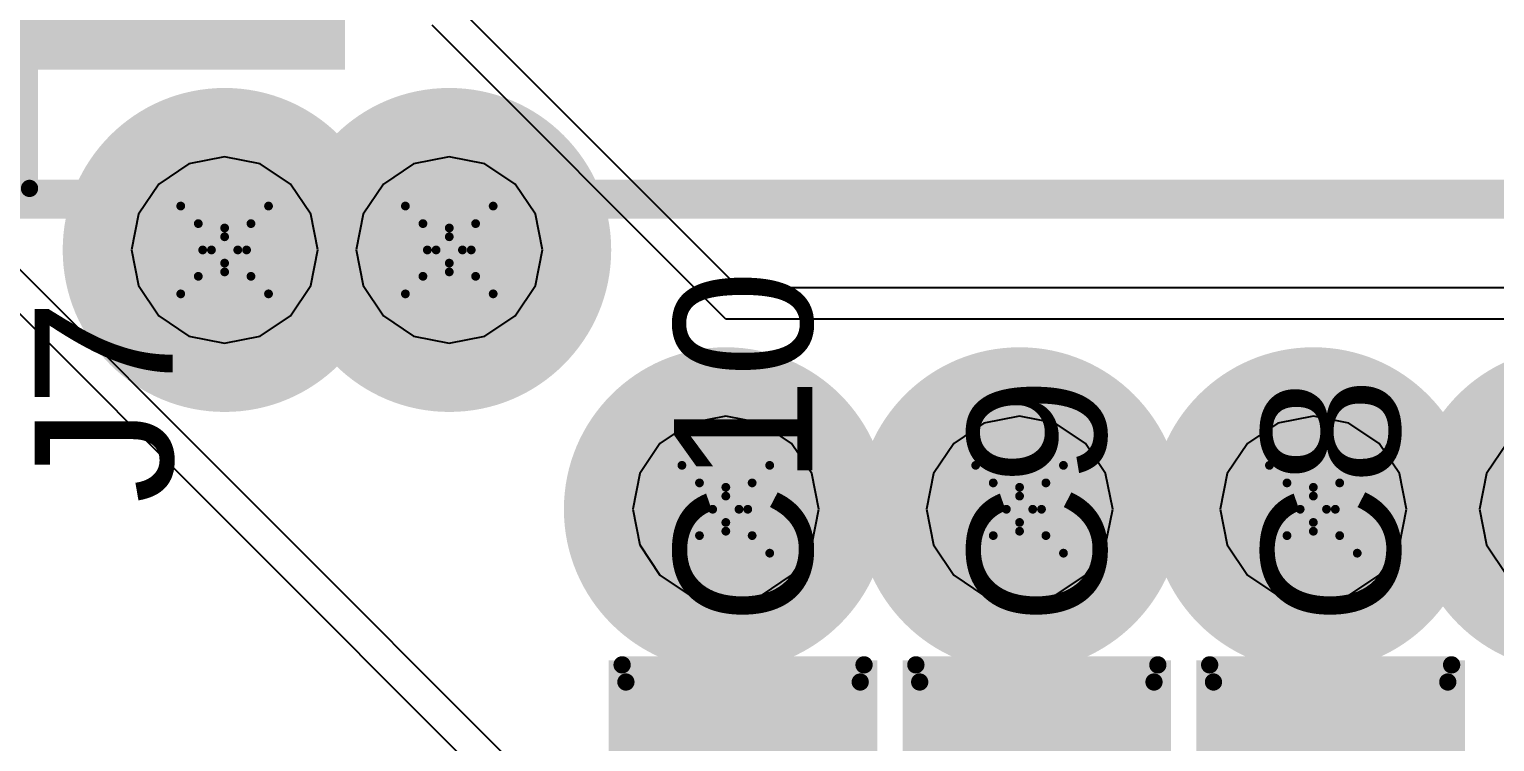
# Model space of a CAD drawing. Header units: millimetres. Extents: x -0.2 to 11.1, y -5.4 to 4.7.
# Drawn here: x 2.2153 to 2.5492, y 1.6754 to 1.8376 of the extents above; entities that cross this region are included whole.
import ezdxf

# ---------------------------------------------------------------- set-up
doc = ezdxf.new("R2010")
doc.units = ezdxf.units.MM
doc.header["$MEASUREMENT"] = 0
for name, color, linetype in [('BottomLayer', 5, 'Continuous'), ('DrillDrawing', 1, 'Continuous'), ('InternalPlane1', 76, 'Continuous'), ('InternalPlane2', 16, 'Continuous'), ('Mechanical1', 6, 'Continuous'), ('Mechanical3', 76, 'Continuous'), ('Mechanical5', 56, 'Continuous'), ('TopLayer', 1, 'Continuous'), ('TopOverlay', 2, 'Continuous'), ('TopPaste', 8, 'Continuous'), ('TopSolder', 216, 'Continuous'), ('ViaHoleLayer', 16, 'Continuous')]:
    doc.layers.add(name, color=color, linetype=linetype)
doc.styles.add('Arial', font='arial.ttf', dxfattribs={"height": 0.2})

# ---------------------------------------------------------------- blocks, each defined once
blk = doc.blocks.new('HEADER_2_54MM_1X5___H_SMD_65')
at = {"layer": 'TopLayer'}
blk.add_hatch(color=1, dxfattribs=at).paths.add_polyline_path([(-0.22795, 0.04606), (-0.17205, 0.04606), (-0.17205, -0.04606), (-0.22795, -0.04606)])
at = {"layer": 'TopPaste'}
blk.add_hatch(color=8, dxfattribs=at).paths.add_polyline_path([(-0.23295, 0.05106), (-0.16705, 0.05106), (-0.16705, -0.05106), (-0.23295, -0.05106)])
at = {"layer": 'TopSolder'}
blk.add_hatch(color=216, dxfattribs=at).paths.add_polyline_path([(-0.23195, 0.05006), (-0.16805, 0.05006), (-0.16805, -0.05006), (-0.23195, -0.05006)])
at = {"layer": 'Mechanical1', "const_width": 0.00394}
for points in [[(-0.26, 0.02083), (0.26, 0.02083)], [(-0.26, 0.02083), (-0.26, -0.44917)]]:
    blk.add_lwpolyline(points, dxfattribs=at)
at = {"layer": 'Mechanical1', "const_width": 0.00197}
blk.add_lwpolyline([(-0.26098, 0.02083, 1), (-0.25902, 0.02083, 1)], format="xyb", close=True, dxfattribs=at)
blk.add_lwpolyline([(-0.26098, 0.02083, 1), (-0.25902, 0.02083, 1)], format="xyb", close=True, dxfattribs=at)
at = {"layer": 'Mechanical3', "const_width": 0.00394}
blk.add_lwpolyline([(-0.26299, 0.05512), (-0.26299, -0.45669)], dxfattribs=at)
at = {"layer": 'Mechanical5', "const_width": 0.00394}
blk.add_lwpolyline([(-0.26299, 0.05512), (-0.26299, -0.45669)], dxfattribs=at)
at = {"layer": 'TopOverlay', "const_width": 0.00787}
for points in [[(-0.26299, 0.02362), (-0.26299, -0.45669)], [(-0.26299, 0.02362), (-0.23622, 0.02362)]]:
    blk.add_lwpolyline(points, dxfattribs=at)
at = {"layer": 'TopOverlay', "const_width": 0.00394}
for points in [[(-0.26496, 0.02362, 1), (-0.26102, 0.02362, 1)], [(-0.26496, 0.02362, 1), (-0.26102, 0.02362, 1)], [(-0.23819, 0.02362, 1), (-0.23425, 0.02362, 1)]]:
    blk.add_lwpolyline(points, format="xyb", close=True, dxfattribs=at)
blk = doc.blocks.new('C0805_CER_117')
at = {"layer": 'TopLayer'}
for points in [[(-0.02362, -0.02559), (-0.05118, -0.02559), (-0.05118, 0.02559), (-0.02362, 0.02559)], [(0.02362, 0.02559), (0.05118, 0.02559), (0.05118, -0.02559), (0.02362, -0.02559)]]:
    blk.add_hatch(color=1, dxfattribs=at).paths.add_polyline_path(points)
at = {"layer": 'TopPaste'}
for points in [[(-0.01862, -0.03059), (-0.05618, -0.03059), (-0.05618, 0.03059), (-0.01862, 0.03059)], [(0.01862, 0.03059), (0.05618, 0.03059), (0.05618, -0.03059), (0.01862, -0.03059)]]:
    blk.add_hatch(color=8, dxfattribs=at).paths.add_polyline_path(points)
at = {"layer": 'TopSolder'}
for points in [[(-0.02165, -0.02756), (-0.05315, -0.02756), (-0.05315, 0.02756), (-0.02165, 0.02756)], [(0.02165, 0.02756), (0.05315, 0.02756), (0.05315, -0.02756), (0.02165, -0.02756)]]:
    blk.add_hatch(color=216, dxfattribs=at).paths.add_polyline_path(points)
at = {"layer": 'Mechanical1', "const_width": 0.00394}
for points in [[(-0.05121, 0.02669), (-0.05121, -0.02669)], [(-0.05121, 0.02669), (0.05121, 0.02669)], [(0.05121, 0.02669), (0.05121, -0.02669)], [(-0.05121, -0.02669), (0.05121, -0.02669)]]:
    blk.add_lwpolyline(points, dxfattribs=at)
at = {"layer": 'Mechanical1', "const_width": 0.00197}
for points in [[(-0.05219, 0.02669, 1), (-0.05023, 0.02669, 1)], [(-0.05219, 0.02669, 1), (-0.05023, 0.02669, 1)], [(0.05023, 0.02669, 1), (0.05219, 0.02669, 1)], [(0.05023, 0.02669, 1), (0.05219, 0.02669, 1)], [(-0.05219, -0.02669, 1), (-0.05023, -0.02669, 1)], [(-0.05219, -0.02669, 1), (-0.05023, -0.02669, 1)], [(0.05023, -0.02669, 1), (0.05219, -0.02669, 1)], [(0.05023, -0.02669, 1), (0.05219, -0.02669, 1)]]:
    blk.add_lwpolyline(points, format="xyb", close=True, dxfattribs=at)
at = {"layer": 'Mechanical3', "const_width": 0.00394}
for points in [[(-0.05512, 0.02756), (0.05512, 0.02756)], [(-0.05512, 0.02756), (-0.05512, -0.02756)], [(0.05512, 0.02756), (0.05512, -0.02756)], [(0, 0.01181), (0, -0.01181)], [(-0.01181, 0), (0.01181, 0)], [(-0.05512, -0.02756), (0.05512, -0.02756)]]:
    blk.add_lwpolyline(points, dxfattribs=at)
at = {"layer": 'Mechanical3', "const_width": 0.00197}
for points in [[(-0.0561, 0.02756, 1), (-0.05413, 0.02756, 1)], [(-0.0561, 0.02756, 1), (-0.05413, 0.02756, 1)], [(0.05413, 0.02756, 1), (0.0561, 0.02756, 1)], [(0.05413, 0.02756, 1), (0.0561, 0.02756, 1)], [(-0.00098, 0.01181, 1), (0.00098, 0.01181, 1)], [(-0.0128, 0, 1), (-0.01083, 0, 1)], [(0.01083, 0, 1), (0.0128, 0, 1)], [(-0.00098, -0.01181, 1), (0.00098, -0.01181, 1)], [(-0.0561, -0.02756, 1), (-0.05413, -0.02756, 1)], [(-0.0561, -0.02756, 1), (-0.05413, -0.02756, 1)], [(0.05413, -0.02756, 1), (0.0561, -0.02756, 1)], [(0.05413, -0.02756, 1), (0.0561, -0.02756, 1)]]:
    blk.add_lwpolyline(points, format="xyb", close=True, dxfattribs=at)
at = {"layer": 'Mechanical5', "const_width": 0.00394}
for points in [[(-0.05512, 0.02756), (0.05512, 0.02756)], [(-0.05512, 0.02756), (-0.05512, -0.02756)], [(0.05512, 0.02756), (0.05512, -0.02756)], [(-0.05512, -0.02756), (0.05512, -0.02756)]]:
    blk.add_lwpolyline(points, dxfattribs=at)
at = {"layer": 'Mechanical5', "const_width": 0.00197}
for points in [[(-0.0561, 0.02756, 1), (-0.05413, 0.02756, 1)], [(-0.0561, 0.02756, 1), (-0.05413, 0.02756, 1)], [(0.05413, 0.02756, 1), (0.0561, 0.02756, 1)], [(0.05413, 0.02756, 1), (0.0561, 0.02756, 1)], [(-0.0561, -0.02756, 1), (-0.05413, -0.02756, 1)], [(-0.0561, -0.02756, 1), (-0.05413, -0.02756, 1)], [(0.05413, -0.02756, 1), (0.0561, -0.02756, 1)], [(0.05413, -0.02756, 1), (0.0561, -0.02756, 1)]]:
    blk.add_lwpolyline(points, format="xyb", close=True, dxfattribs=at)
at = {"layer": 'TopOverlay', "const_width": 0.00394}
for points in [[(-0.00984, 0.02362), (-0.00984, -0.02362)], [(0.00984, 0.02362), (0.00984, -0.02362)]]:
    blk.add_lwpolyline(points, dxfattribs=at)
at = {"layer": 'TopOverlay', "const_width": 0.00197}
for points in [[(-0.01083, 0.02362, 1), (-0.00886, 0.02362, 1)], [(0.00886, 0.02362, 1), (0.01083, 0.02362, 1)], [(-0.01083, -0.02362, 1), (-0.00886, -0.02362, 1)], [(0.00886, -0.02362, 1), (0.01083, -0.02362, 1)]]:
    blk.add_lwpolyline(points, format="xyb", close=True, dxfattribs=at)
at = {"layer": 'Mechanical5'}
blk.add_text('C10', height=0.011811, dxfattribs=at).set_placement((-0.01476, -0.0059))
blk = doc.blocks.new('C0805_CER_118')
at = {"layer": 'TopLayer'}
for points in [[(-0.02362, -0.02559), (-0.05118, -0.02559), (-0.05118, 0.02559), (-0.02362, 0.02559)], [(0.02362, 0.02559), (0.05118, 0.02559), (0.05118, -0.02559), (0.02362, -0.02559)]]:
    blk.add_hatch(color=1, dxfattribs=at).paths.add_polyline_path(points)
at = {"layer": 'TopPaste'}
for points in [[(-0.01862, -0.03059), (-0.05618, -0.03059), (-0.05618, 0.03059), (-0.01862, 0.03059)], [(0.01862, 0.03059), (0.05618, 0.03059), (0.05618, -0.03059), (0.01862, -0.03059)]]:
    blk.add_hatch(color=8, dxfattribs=at).paths.add_polyline_path(points)
at = {"layer": 'TopSolder'}
for points in [[(-0.02165, -0.02756), (-0.05315, -0.02756), (-0.05315, 0.02756), (-0.02165, 0.02756)], [(0.02165, 0.02756), (0.05315, 0.02756), (0.05315, -0.02756), (0.02165, -0.02756)]]:
    blk.add_hatch(color=216, dxfattribs=at).paths.add_polyline_path(points)
at = {"layer": 'Mechanical1', "const_width": 0.00394}
for points in [[(-0.05121, 0.02669), (-0.05121, -0.02669)], [(-0.05121, 0.02669), (0.05121, 0.02669)], [(0.05121, 0.02669), (0.05121, -0.02669)], [(-0.05121, -0.02669), (0.05121, -0.02669)]]:
    blk.add_lwpolyline(points, dxfattribs=at)
at = {"layer": 'Mechanical1', "const_width": 0.00197}
for points in [[(-0.05219, 0.02669, 1), (-0.05023, 0.02669, 1)], [(-0.05219, 0.02669, 1), (-0.05023, 0.02669, 1)], [(0.05023, 0.02669, 1), (0.05219, 0.02669, 1)], [(0.05023, 0.02669, 1), (0.05219, 0.02669, 1)], [(-0.05219, -0.02669, 1), (-0.05023, -0.02669, 1)], [(-0.05219, -0.02669, 1), (-0.05023, -0.02669, 1)], [(0.05023, -0.02669, 1), (0.05219, -0.02669, 1)], [(0.05023, -0.02669, 1), (0.05219, -0.02669, 1)]]:
    blk.add_lwpolyline(points, format="xyb", close=True, dxfattribs=at)
at = {"layer": 'Mechanical3', "const_width": 0.00394}
for points in [[(-0.05512, 0.02756), (0.05512, 0.02756)], [(-0.05512, 0.02756), (-0.05512, -0.02756)], [(0.05512, 0.02756), (0.05512, -0.02756)], [(0, 0.01181), (0, -0.01181)], [(-0.01181, 0), (0.01181, 0)], [(-0.05512, -0.02756), (0.05512, -0.02756)]]:
    blk.add_lwpolyline(points, dxfattribs=at)
at = {"layer": 'Mechanical3', "const_width": 0.00197}
for points in [[(-0.0561, 0.02756, 1), (-0.05413, 0.02756, 1)], [(-0.0561, 0.02756, 1), (-0.05413, 0.02756, 1)], [(0.05413, 0.02756, 1), (0.0561, 0.02756, 1)], [(0.05413, 0.02756, 1), (0.0561, 0.02756, 1)], [(-0.00098, 0.01181, 1), (0.00098, 0.01181, 1)], [(-0.0128, 0, 1), (-0.01083, 0, 1)], [(0.01083, 0, 1), (0.0128, 0, 1)], [(-0.00098, -0.01181, 1), (0.00098, -0.01181, 1)], [(-0.0561, -0.02756, 1), (-0.05413, -0.02756, 1)], [(-0.0561, -0.02756, 1), (-0.05413, -0.02756, 1)], [(0.05413, -0.02756, 1), (0.0561, -0.02756, 1)], [(0.05413, -0.02756, 1), (0.0561, -0.02756, 1)]]:
    blk.add_lwpolyline(points, format="xyb", close=True, dxfattribs=at)
at = {"layer": 'Mechanical5', "const_width": 0.00394}
for points in [[(-0.05512, 0.02756), (0.05512, 0.02756)], [(-0.05512, 0.02756), (-0.05512, -0.02756)], [(0.05512, 0.02756), (0.05512, -0.02756)], [(-0.05512, -0.02756), (0.05512, -0.02756)]]:
    blk.add_lwpolyline(points, dxfattribs=at)
at = {"layer": 'Mechanical5', "const_width": 0.00197}
for points in [[(-0.0561, 0.02756, 1), (-0.05413, 0.02756, 1)], [(-0.0561, 0.02756, 1), (-0.05413, 0.02756, 1)], [(0.05413, 0.02756, 1), (0.0561, 0.02756, 1)], [(0.05413, 0.02756, 1), (0.0561, 0.02756, 1)], [(-0.0561, -0.02756, 1), (-0.05413, -0.02756, 1)], [(-0.0561, -0.02756, 1), (-0.05413, -0.02756, 1)], [(0.05413, -0.02756, 1), (0.0561, -0.02756, 1)], [(0.05413, -0.02756, 1), (0.0561, -0.02756, 1)]]:
    blk.add_lwpolyline(points, format="xyb", close=True, dxfattribs=at)
at = {"layer": 'TopOverlay', "const_width": 0.00394}
for points in [[(-0.00984, 0.02362), (-0.00984, -0.02362)], [(0.00984, 0.02362), (0.00984, -0.02362)]]:
    blk.add_lwpolyline(points, dxfattribs=at)
at = {"layer": 'TopOverlay', "const_width": 0.00197}
for points in [[(-0.01083, 0.02362, 1), (-0.00886, 0.02362, 1)], [(0.00886, 0.02362, 1), (0.01083, 0.02362, 1)], [(-0.01083, -0.02362, 1), (-0.00886, -0.02362, 1)], [(0.00886, -0.02362, 1), (0.01083, -0.02362, 1)]]:
    blk.add_lwpolyline(points, format="xyb", close=True, dxfattribs=at)
at = {"layer": 'Mechanical5'}
blk.add_text('C9', height=0.011811, dxfattribs=at).set_placement((-0.00984, -0.0059))
blk = doc.blocks.new('C0805_CER_119')
at = {"layer": 'TopLayer'}
for points in [[(-0.02362, -0.02559), (-0.05118, -0.02559), (-0.05118, 0.02559), (-0.02362, 0.02559)], [(0.02362, 0.02559), (0.05118, 0.02559), (0.05118, -0.02559), (0.02362, -0.02559)]]:
    blk.add_hatch(color=1, dxfattribs=at).paths.add_polyline_path(points)
at = {"layer": 'TopPaste'}
for points in [[(-0.01862, -0.03059), (-0.05618, -0.03059), (-0.05618, 0.03059), (-0.01862, 0.03059)], [(0.01862, 0.03059), (0.05618, 0.03059), (0.05618, -0.03059), (0.01862, -0.03059)]]:
    blk.add_hatch(color=8, dxfattribs=at).paths.add_polyline_path(points)
at = {"layer": 'TopSolder'}
for points in [[(-0.02165, -0.02756), (-0.05315, -0.02756), (-0.05315, 0.02756), (-0.02165, 0.02756)], [(0.02165, 0.02756), (0.05315, 0.02756), (0.05315, -0.02756), (0.02165, -0.02756)]]:
    blk.add_hatch(color=216, dxfattribs=at).paths.add_polyline_path(points)
at = {"layer": 'Mechanical1', "const_width": 0.00394}
for points in [[(-0.05121, 0.02669), (-0.05121, -0.02669)], [(-0.05121, 0.02669), (0.05121, 0.02669)], [(0.05121, 0.02669), (0.05121, -0.02669)], [(-0.05121, -0.02669), (0.05121, -0.02669)]]:
    blk.add_lwpolyline(points, dxfattribs=at)
at = {"layer": 'Mechanical1', "const_width": 0.00197}
for points in [[(-0.05219, 0.02669, 1), (-0.05023, 0.02669, 1)], [(-0.05219, 0.02669, 1), (-0.05023, 0.02669, 1)], [(0.05023, 0.02669, 1), (0.05219, 0.02669, 1)], [(0.05023, 0.02669, 1), (0.05219, 0.02669, 1)], [(-0.05219, -0.02669, 1), (-0.05023, -0.02669, 1)], [(-0.05219, -0.02669, 1), (-0.05023, -0.02669, 1)], [(0.05023, -0.02669, 1), (0.05219, -0.02669, 1)], [(0.05023, -0.02669, 1), (0.05219, -0.02669, 1)]]:
    blk.add_lwpolyline(points, format="xyb", close=True, dxfattribs=at)
at = {"layer": 'Mechanical3', "const_width": 0.00394}
for points in [[(-0.05512, 0.02756), (0.05512, 0.02756)], [(-0.05512, 0.02756), (-0.05512, -0.02756)], [(0.05512, 0.02756), (0.05512, -0.02756)], [(0, 0.01181), (0, -0.01181)], [(-0.01181, 0), (0.01181, 0)], [(-0.05512, -0.02756), (0.05512, -0.02756)]]:
    blk.add_lwpolyline(points, dxfattribs=at)
at = {"layer": 'Mechanical3', "const_width": 0.00197}
for points in [[(-0.0561, 0.02756, 1), (-0.05413, 0.02756, 1)], [(-0.0561, 0.02756, 1), (-0.05413, 0.02756, 1)], [(0.05413, 0.02756, 1), (0.0561, 0.02756, 1)], [(0.05413, 0.02756, 1), (0.0561, 0.02756, 1)], [(-0.00098, 0.01181, 1), (0.00098, 0.01181, 1)], [(-0.0128, 0, 1), (-0.01083, 0, 1)], [(0.01083, 0, 1), (0.0128, 0, 1)], [(-0.00098, -0.01181, 1), (0.00098, -0.01181, 1)], [(-0.0561, -0.02756, 1), (-0.05413, -0.02756, 1)], [(-0.0561, -0.02756, 1), (-0.05413, -0.02756, 1)], [(0.05413, -0.02756, 1), (0.0561, -0.02756, 1)], [(0.05413, -0.02756, 1), (0.0561, -0.02756, 1)]]:
    blk.add_lwpolyline(points, format="xyb", close=True, dxfattribs=at)
at = {"layer": 'Mechanical5', "const_width": 0.00394}
for points in [[(-0.05512, 0.02756), (0.05512, 0.02756)], [(-0.05512, 0.02756), (-0.05512, -0.02756)], [(0.05512, 0.02756), (0.05512, -0.02756)], [(-0.05512, -0.02756), (0.05512, -0.02756)]]:
    blk.add_lwpolyline(points, dxfattribs=at)
at = {"layer": 'Mechanical5', "const_width": 0.00197}
for points in [[(-0.0561, 0.02756, 1), (-0.05413, 0.02756, 1)], [(-0.0561, 0.02756, 1), (-0.05413, 0.02756, 1)], [(0.05413, 0.02756, 1), (0.0561, 0.02756, 1)], [(0.05413, 0.02756, 1), (0.0561, 0.02756, 1)], [(-0.0561, -0.02756, 1), (-0.05413, -0.02756, 1)], [(-0.0561, -0.02756, 1), (-0.05413, -0.02756, 1)], [(0.05413, -0.02756, 1), (0.0561, -0.02756, 1)], [(0.05413, -0.02756, 1), (0.0561, -0.02756, 1)]]:
    blk.add_lwpolyline(points, format="xyb", close=True, dxfattribs=at)
at = {"layer": 'TopOverlay', "const_width": 0.00394}
for points in [[(-0.00984, 0.02362), (-0.00984, -0.02362)], [(0.00984, 0.02362), (0.00984, -0.02362)]]:
    blk.add_lwpolyline(points, dxfattribs=at)
at = {"layer": 'TopOverlay', "const_width": 0.00197}
for points in [[(-0.01083, 0.02362, 1), (-0.00886, 0.02362, 1)], [(0.00886, 0.02362, 1), (0.01083, 0.02362, 1)], [(-0.01083, -0.02362, 1), (-0.00886, -0.02362, 1)], [(0.00886, -0.02362, 1), (0.01083, -0.02362, 1)]]:
    blk.add_lwpolyline(points, format="xyb", close=True, dxfattribs=at)
at = {"layer": 'Mechanical5'}
blk.add_text('C8', height=0.011811, dxfattribs=at).set_placement((-0.00984, -0.0059))

msp = doc.modelspace()

# ---------------------------------------------------------------- hatches: boundary and pattern name
at = {"layer": 'BottomLayer'}
h = msp.add_hatch(color=5, dxfattribs=at)
edge = h.paths.add_edge_path()
edge.add_arc((2.25984, 1.7874), 0.01181, 0, 360)
h = msp.add_hatch(color=5, dxfattribs=at)
edge = h.paths.add_edge_path()
edge.add_arc((2.31102, 1.7874), 0.01181, 0, 360)
h = msp.add_hatch(color=5, dxfattribs=at)
edge = h.paths.add_edge_path()
edge.add_arc((2.37402, 1.72835), 0.01181, 0, 360)
h = msp.add_hatch(color=5, dxfattribs=at)
edge = h.paths.add_edge_path()
edge.add_arc((2.44094, 1.72835), 0.01181, 0, 360)
h = msp.add_hatch(color=5, dxfattribs=at)
edge = h.paths.add_edge_path()
edge.add_arc((2.50787, 1.72835), 0.01181, 0, 360)
at = {"layer": 'InternalPlane1'}
h = msp.add_hatch(color=76, dxfattribs=at)
edge = h.paths.add_edge_path()
edge.add_arc((2.25984, 1.7874), 0.03689, 0, 360)
h = msp.add_hatch(color=76, dxfattribs=at)
edge = h.paths.add_edge_path()
edge.add_arc((2.31102, 1.7874), 0.03689, 0, 360)
h = msp.add_hatch(color=76, dxfattribs=at)
edge = h.paths.add_edge_path()
edge.add_arc((2.37402, 1.72835), 0.03689, 0, 360)
h = msp.add_hatch(color=76, dxfattribs=at)
edge = h.paths.add_edge_path()
edge.add_arc((2.44094, 1.72835), 0.03689, 0, 360)
h = msp.add_hatch(color=76, dxfattribs=at)
edge = h.paths.add_edge_path()
edge.add_arc((2.50787, 1.72835), 0.03689, 0, 360)
h = msp.add_hatch(color=76, dxfattribs=at)
edge = h.paths.add_edge_path()
edge.add_arc((2.56693, 1.72835), 0.03689, 0, 360)
at = {"layer": 'TopLayer'}
h = msp.add_hatch(color=1, dxfattribs=at)
edge = h.paths.add_edge_path()
edge.add_arc((2.25984, 1.7874), 0.01181, 0, 360)
h = msp.add_hatch(color=1, dxfattribs=at)
edge = h.paths.add_edge_path()
edge.add_arc((2.31102, 1.7874), 0.01181, 0, 360)
h = msp.add_hatch(color=1, dxfattribs=at)
edge = h.paths.add_edge_path()
edge.add_arc((2.37402, 1.72835), 0.01181, 0, 360)
h = msp.add_hatch(color=1, dxfattribs=at)
edge = h.paths.add_edge_path()
edge.add_arc((2.44094, 1.72835), 0.01181, 0, 360)
h = msp.add_hatch(color=1, dxfattribs=at)
edge = h.paths.add_edge_path()
edge.add_arc((2.50787, 1.72835), 0.01181, 0, 360)
at = {"layer": 'ViaHoleLayer'}
h = msp.add_hatch(color=16, dxfattribs=at)
edge = h.paths.add_edge_path()
edge.add_arc((2.25984, 1.7874), 0.00689, 0, 360)
h = msp.add_hatch(color=16, dxfattribs=at)
edge = h.paths.add_edge_path()
edge.add_arc((2.31102, 1.7874), 0.00689, 0, 360)
h = msp.add_hatch(color=16, dxfattribs=at)
edge = h.paths.add_edge_path()
edge.add_arc((2.37402, 1.72835), 0.00689, 0, 360)
h = msp.add_hatch(color=16, dxfattribs=at)
edge = h.paths.add_edge_path()
edge.add_arc((2.44094, 1.72835), 0.00689, 0, 360)
h = msp.add_hatch(color=16, dxfattribs=at)
edge = h.paths.add_edge_path()
edge.add_arc((2.50787, 1.72835), 0.00689, 0, 360)

# ---------------------------------------------------------------- linework, layer by layer
at = {"layer": 'BottomLayer'}
for p, q in [((2.25172, 1.80701), (2.24484, 1.80241)), ((2.25984, 1.80862), (2.25172, 1.80701)), ((2.26796, 1.80701), (2.25984, 1.80862)), ((2.27485, 1.80241), (2.26796, 1.80701)), ((2.3029, 1.80701), (2.29602, 1.80241)), ((2.31102, 1.80862), (2.3029, 1.80701)), ((2.31914, 1.80701), (2.31102, 1.80862)), ((2.32603, 1.80241), (2.31914, 1.80701)), ((2.24484, 1.80241), (2.24024, 1.79552)), ((2.27945, 1.79552), (2.27485, 1.80241)), ((2.29602, 1.80241), (2.29142, 1.79552)), ((2.33063, 1.79552), (2.32603, 1.80241)), ((2.24024, 1.79552), (2.23862, 1.7874)), ((2.28106, 1.7874), (2.27945, 1.79552)), ((2.29142, 1.79552), (2.2898, 1.7874)), ((2.33224, 1.7874), (2.33063, 1.79552)), ((2.23862, 1.7874), (2.24024, 1.77928)), ((2.27945, 1.77928), (2.28106, 1.7874)), ((2.2898, 1.7874), (2.29142, 1.77928)), ((2.33063, 1.77928), (2.33224, 1.7874)), ((2.24024, 1.77928), (2.24484, 1.7724)), ((2.27485, 1.7724), (2.27945, 1.77928)), ((2.29142, 1.77928), (2.29602, 1.7724)), ((2.32603, 1.7724), (2.33063, 1.77928)), ((2.24484, 1.7724), (2.25172, 1.7678)), ((2.26796, 1.7678), (2.27485, 1.7724)), ((2.29602, 1.7724), (2.3029, 1.7678)), ((2.31914, 1.7678), (2.32603, 1.7724)), ((2.25172, 1.7678), (2.25984, 1.76618)), ((2.25984, 1.76618), (2.26796, 1.7678)), ((2.3029, 1.7678), (2.31102, 1.76618)), ((2.31102, 1.76618), (2.31914, 1.7678)), ((2.37402, 1.74957), (2.3659, 1.74795)), ((2.38214, 1.74795), (2.37402, 1.74957)), ((2.44094, 1.74957), (2.43282, 1.74795)), ((2.44906, 1.74795), (2.44094, 1.74957)), ((2.50787, 1.74957), (2.49975, 1.74795)), ((2.51599, 1.74795), (2.50787, 1.74957)), ((2.3659, 1.74795), (2.35901, 1.74335)), ((2.38902, 1.74335), (2.38214, 1.74795)), ((2.43282, 1.74795), (2.42594, 1.74335)), ((2.45595, 1.74335), (2.44906, 1.74795)), ((2.49975, 1.74795), (2.49287, 1.74335)), ((2.52288, 1.74335), (2.51599, 1.74795)), ((2.35901, 1.74335), (2.35441, 1.73647)), ((2.39362, 1.73647), (2.38902, 1.74335)), ((2.42594, 1.74335), (2.42134, 1.73647)), ((2.46055, 1.73647), (2.45595, 1.74335)), ((2.49287, 1.74335), (2.48827, 1.73647)), ((2.52748, 1.73647), (2.52288, 1.74335)), ((2.55193, 1.74335), (2.54733, 1.73647)), ((2.35441, 1.73647), (2.3528, 1.72835)), ((2.39523, 1.72835), (2.39362, 1.73647)), ((2.42134, 1.73647), (2.41973, 1.72835)), ((2.46216, 1.72835), (2.46055, 1.73647)), ((2.48827, 1.73647), (2.48666, 1.72835)), ((2.52909, 1.72835), (2.52748, 1.73647)), ((2.54733, 1.73647), (2.54571, 1.72835)), ((2.3528, 1.72835), (2.35441, 1.72023)), ((2.39362, 1.72023), (2.39523, 1.72835)), ((2.41973, 1.72835), (2.42134, 1.72023)), ((2.46055, 1.72023), (2.46216, 1.72835)), ((2.48666, 1.72835), (2.48827, 1.72023)), ((2.52748, 1.72023), (2.52909, 1.72835)), ((2.54571, 1.72835), (2.54733, 1.72023)), ((2.35441, 1.72023), (2.35901, 1.71334)), ((2.38902, 1.71334), (2.39362, 1.72023)), ((2.42134, 1.72023), (2.42594, 1.71334)), ((2.45595, 1.71334), (2.46055, 1.72023)), ((2.48827, 1.72023), (2.49287, 1.71334)), ((2.52288, 1.71334), (2.52748, 1.72023)), ((2.54733, 1.72023), (2.55193, 1.71334)), ((2.35901, 1.71334), (2.3659, 1.70874)), ((2.38214, 1.70874), (2.38902, 1.71334)), ((2.42594, 1.71334), (2.43282, 1.70874)), ((2.44906, 1.70874), (2.45595, 1.71334)), ((2.49287, 1.71334), (2.49975, 1.70874)), ((2.51599, 1.70874), (2.52288, 1.71334)), ((2.3659, 1.70874), (2.37402, 1.70713)), ((2.37402, 1.70713), (2.38214, 1.70874)), ((2.43282, 1.70874), (2.44094, 1.70713)), ((2.44094, 1.70713), (2.44906, 1.70874)), ((2.49975, 1.70874), (2.50787, 1.70713)), ((2.50787, 1.70713), (2.51599, 1.70874))]:
    msp.add_line(p, q, dxfattribs=at)
at = {"layer": 'DrillDrawing', "const_width": 0.002}
for points in [[(2.24984, 1.7974), (2.25984, 1.7924)], [(2.24984, 1.7974), (2.25484, 1.7874)], [(2.25984, 1.7924), (2.26984, 1.7974)], [(2.26484, 1.7874), (2.26984, 1.7974)], [(2.30102, 1.7974), (2.31102, 1.7924)], [(2.30102, 1.7974), (2.30602, 1.7874)], [(2.31102, 1.7924), (2.32102, 1.7974)], [(2.31602, 1.7874), (2.32102, 1.7974)], [(2.25384, 1.7934), (2.25984, 1.7904)], [(2.25384, 1.7934), (2.25684, 1.7874)], [(2.25984, 1.7904), (2.26584, 1.7934)], [(2.26284, 1.7874), (2.26584, 1.7934)], [(2.30502, 1.7934), (2.31102, 1.7904)], [(2.30502, 1.7934), (2.30802, 1.7874)], [(2.31102, 1.7904), (2.31702, 1.7934)], [(2.31402, 1.7874), (2.31702, 1.7934)], [(2.24984, 1.7774), (2.25484, 1.7874)], [(2.25384, 1.7814), (2.25684, 1.7874)], [(2.26284, 1.7874), (2.26584, 1.7814)], [(2.26484, 1.7874), (2.26984, 1.7774)], [(2.30102, 1.7774), (2.30602, 1.7874)], [(2.30502, 1.7814), (2.30802, 1.7874)], [(2.31402, 1.7874), (2.31702, 1.7814)], [(2.31602, 1.7874), (2.32102, 1.7774)], [(2.24984, 1.7774), (2.25984, 1.7824)], [(2.25384, 1.7814), (2.25984, 1.7844)], [(2.25984, 1.7844), (2.26584, 1.7814)], [(2.25984, 1.7824), (2.26984, 1.7774)], [(2.30102, 1.7774), (2.31102, 1.7824)], [(2.30502, 1.7814), (2.31102, 1.7844)], [(2.31102, 1.7844), (2.31702, 1.7814)], [(2.31102, 1.7824), (2.32102, 1.7774)], [(2.36402, 1.73835), (2.37402, 1.73335)], [(2.36402, 1.73835), (2.36902, 1.72835)], [(2.37402, 1.73335), (2.38402, 1.73835)], [(2.37902, 1.72835), (2.38402, 1.73835)], [(2.43094, 1.73835), (2.44094, 1.73335)], [(2.43094, 1.73835), (2.43594, 1.72835)], [(2.44094, 1.73335), (2.45094, 1.73835)], [(2.44594, 1.72835), (2.45094, 1.73835)], [(2.49787, 1.73835), (2.50787, 1.73335)], [(2.49787, 1.73835), (2.50287, 1.72835)], [(2.50787, 1.73335), (2.51787, 1.73835)], [(2.51287, 1.72835), (2.51787, 1.73835)], [(2.36802, 1.73435), (2.37402, 1.73135)], [(2.36802, 1.73435), (2.37102, 1.72835)], [(2.37402, 1.73135), (2.38002, 1.73435)], [(2.37702, 1.72835), (2.38002, 1.73435)], [(2.43494, 1.73435), (2.44094, 1.73135)], [(2.43494, 1.73435), (2.43794, 1.72835)], [(2.44094, 1.73135), (2.44694, 1.73435)], [(2.44394, 1.72835), (2.44694, 1.73435)], [(2.50187, 1.73435), (2.50787, 1.73135)], [(2.50187, 1.73435), (2.50487, 1.72835)], [(2.50787, 1.73135), (2.51387, 1.73435)], [(2.51087, 1.72835), (2.51387, 1.73435)], [(2.36402, 1.71835), (2.36902, 1.72835)], [(2.36802, 1.72235), (2.37102, 1.72835)], [(2.37702, 1.72835), (2.38002, 1.72235)], [(2.37902, 1.72835), (2.38402, 1.71835)], [(2.43094, 1.71835), (2.43594, 1.72835)], [(2.43494, 1.72235), (2.43794, 1.72835)], [(2.44394, 1.72835), (2.44694, 1.72235)], [(2.44594, 1.72835), (2.45094, 1.71835)], [(2.49787, 1.71835), (2.50287, 1.72835)], [(2.50187, 1.72235), (2.50487, 1.72835)], [(2.51087, 1.72835), (2.51387, 1.72235)], [(2.51287, 1.72835), (2.51787, 1.71835)], [(2.36802, 1.72235), (2.37402, 1.72535)], [(2.37402, 1.72535), (2.38002, 1.72235)], [(2.43494, 1.72235), (2.44094, 1.72535)], [(2.44094, 1.72535), (2.44694, 1.72235)], [(2.50187, 1.72235), (2.50787, 1.72535)], [(2.50787, 1.72535), (2.51387, 1.72235)], [(2.36402, 1.71835), (2.37402, 1.72335)], [(2.37402, 1.72335), (2.38402, 1.71835)], [(2.43094, 1.71835), (2.44094, 1.72335)], [(2.44094, 1.72335), (2.45094, 1.71835)], [(2.49787, 1.71835), (2.50787, 1.72335)], [(2.50787, 1.72335), (2.51787, 1.71835)]]:
    msp.add_lwpolyline(points, dxfattribs=at)
at = {"layer": 'DrillDrawing', "const_width": 0.001}
for points in [[(2.24934, 1.7974, 1), (2.25034, 1.7974, 1)], [(2.24934, 1.7974, 1), (2.25034, 1.7974, 1)], [(2.26934, 1.7974, 1), (2.27034, 1.7974, 1)], [(2.26934, 1.7974, 1), (2.27034, 1.7974, 1)], [(2.30052, 1.7974, 1), (2.30152, 1.7974, 1)], [(2.30052, 1.7974, 1), (2.30152, 1.7974, 1)], [(2.32052, 1.7974, 1), (2.32152, 1.7974, 1)], [(2.32052, 1.7974, 1), (2.32152, 1.7974, 1)], [(2.25334, 1.7934, 1), (2.25434, 1.7934, 1)], [(2.25334, 1.7934, 1), (2.25434, 1.7934, 1)], [(2.25934, 1.7924, 1), (2.26034, 1.7924, 1)], [(2.25934, 1.7924, 1), (2.26034, 1.7924, 1)], [(2.26534, 1.7934, 1), (2.26634, 1.7934, 1)], [(2.26534, 1.7934, 1), (2.26634, 1.7934, 1)], [(2.30452, 1.7934, 1), (2.30552, 1.7934, 1)], [(2.30452, 1.7934, 1), (2.30552, 1.7934, 1)], [(2.31052, 1.7924, 1), (2.31152, 1.7924, 1)], [(2.31052, 1.7924, 1), (2.31152, 1.7924, 1)], [(2.31652, 1.7934, 1), (2.31752, 1.7934, 1)], [(2.31652, 1.7934, 1), (2.31752, 1.7934, 1)], [(2.25934, 1.7904, 1), (2.26034, 1.7904, 1)], [(2.25934, 1.7904, 1), (2.26034, 1.7904, 1)], [(2.31052, 1.7904, 1), (2.31152, 1.7904, 1)], [(2.31052, 1.7904, 1), (2.31152, 1.7904, 1)], [(2.25434, 1.7874, 1), (2.25534, 1.7874, 1)], [(2.25434, 1.7874, 1), (2.25534, 1.7874, 1)], [(2.25634, 1.7874, 1), (2.25734, 1.7874, 1)], [(2.25634, 1.7874, 1), (2.25734, 1.7874, 1)], [(2.26234, 1.7874, 1), (2.26334, 1.7874, 1)], [(2.26234, 1.7874, 1), (2.26334, 1.7874, 1)], [(2.26434, 1.7874, 1), (2.26534, 1.7874, 1)], [(2.26434, 1.7874, 1), (2.26534, 1.7874, 1)], [(2.30552, 1.7874, 1), (2.30652, 1.7874, 1)], [(2.30552, 1.7874, 1), (2.30652, 1.7874, 1)], [(2.30752, 1.7874, 1), (2.30852, 1.7874, 1)], [(2.30752, 1.7874, 1), (2.30852, 1.7874, 1)], [(2.31352, 1.7874, 1), (2.31452, 1.7874, 1)], [(2.31352, 1.7874, 1), (2.31452, 1.7874, 1)], [(2.31552, 1.7874, 1), (2.31652, 1.7874, 1)], [(2.31552, 1.7874, 1), (2.31652, 1.7874, 1)], [(2.25934, 1.7844, 1), (2.26034, 1.7844, 1)], [(2.25934, 1.7844, 1), (2.26034, 1.7844, 1)], [(2.25934, 1.7824, 1), (2.26034, 1.7824, 1)], [(2.25934, 1.7824, 1), (2.26034, 1.7824, 1)], [(2.31052, 1.7844, 1), (2.31152, 1.7844, 1)], [(2.31052, 1.7844, 1), (2.31152, 1.7844, 1)], [(2.31052, 1.7824, 1), (2.31152, 1.7824, 1)], [(2.31052, 1.7824, 1), (2.31152, 1.7824, 1)], [(2.25334, 1.7814, 1), (2.25434, 1.7814, 1)], [(2.25334, 1.7814, 1), (2.25434, 1.7814, 1)], [(2.26534, 1.7814, 1), (2.26634, 1.7814, 1)], [(2.26534, 1.7814, 1), (2.26634, 1.7814, 1)], [(2.30452, 1.7814, 1), (2.30552, 1.7814, 1)], [(2.30452, 1.7814, 1), (2.30552, 1.7814, 1)], [(2.31652, 1.7814, 1), (2.31752, 1.7814, 1)], [(2.31652, 1.7814, 1), (2.31752, 1.7814, 1)], [(2.24934, 1.7774, 1), (2.25034, 1.7774, 1)], [(2.24934, 1.7774, 1), (2.25034, 1.7774, 1)], [(2.26934, 1.7774, 1), (2.27034, 1.7774, 1)], [(2.26934, 1.7774, 1), (2.27034, 1.7774, 1)], [(2.30052, 1.7774, 1), (2.30152, 1.7774, 1)], [(2.30052, 1.7774, 1), (2.30152, 1.7774, 1)], [(2.32052, 1.7774, 1), (2.32152, 1.7774, 1)], [(2.32052, 1.7774, 1), (2.32152, 1.7774, 1)], [(2.36352, 1.73835, 1), (2.36452, 1.73835, 1)], [(2.36352, 1.73835, 1), (2.36452, 1.73835, 1)], [(2.38352, 1.73835, 1), (2.38452, 1.73835, 1)], [(2.38352, 1.73835, 1), (2.38452, 1.73835, 1)], [(2.43044, 1.73835, 1), (2.43144, 1.73835, 1)], [(2.43044, 1.73835, 1), (2.43144, 1.73835, 1)], [(2.45044, 1.73835, 1), (2.45144, 1.73835, 1)], [(2.45044, 1.73835, 1), (2.45144, 1.73835, 1)], [(2.49737, 1.73835, 1), (2.49837, 1.73835, 1)], [(2.49737, 1.73835, 1), (2.49837, 1.73835, 1)], [(2.51737, 1.73835, 1), (2.51837, 1.73835, 1)], [(2.51737, 1.73835, 1), (2.51837, 1.73835, 1)], [(2.36752, 1.73435, 1), (2.36852, 1.73435, 1)], [(2.36752, 1.73435, 1), (2.36852, 1.73435, 1)], [(2.37352, 1.73335, 1), (2.37452, 1.73335, 1)], [(2.37352, 1.73335, 1), (2.37452, 1.73335, 1)], [(2.37952, 1.73435, 1), (2.38052, 1.73435, 1)], [(2.37952, 1.73435, 1), (2.38052, 1.73435, 1)], [(2.43444, 1.73435, 1), (2.43544, 1.73435, 1)], [(2.43444, 1.73435, 1), (2.43544, 1.73435, 1)], [(2.44044, 1.73335, 1), (2.44144, 1.73335, 1)], [(2.44044, 1.73335, 1), (2.44144, 1.73335, 1)], [(2.44644, 1.73435, 1), (2.44744, 1.73435, 1)], [(2.44644, 1.73435, 1), (2.44744, 1.73435, 1)], [(2.50137, 1.73435, 1), (2.50237, 1.73435, 1)], [(2.50137, 1.73435, 1), (2.50237, 1.73435, 1)], [(2.50737, 1.73335, 1), (2.50837, 1.73335, 1)], [(2.50737, 1.73335, 1), (2.50837, 1.73335, 1)], [(2.51337, 1.73435, 1), (2.51437, 1.73435, 1)], [(2.51337, 1.73435, 1), (2.51437, 1.73435, 1)], [(2.36852, 1.72835, 1), (2.36952, 1.72835, 1)], [(2.36852, 1.72835, 1), (2.36952, 1.72835, 1)], [(2.37052, 1.72835, 1), (2.37152, 1.72835, 1)], [(2.37052, 1.72835, 1), (2.37152, 1.72835, 1)], [(2.37352, 1.73135, 1), (2.37452, 1.73135, 1)], [(2.37352, 1.73135, 1), (2.37452, 1.73135, 1)], [(2.37652, 1.72835, 1), (2.37752, 1.72835, 1)], [(2.37652, 1.72835, 1), (2.37752, 1.72835, 1)], [(2.37852, 1.72835, 1), (2.37952, 1.72835, 1)], [(2.37852, 1.72835, 1), (2.37952, 1.72835, 1)], [(2.43544, 1.72835, 1), (2.43644, 1.72835, 1)], [(2.43544, 1.72835, 1), (2.43644, 1.72835, 1)], [(2.43744, 1.72835, 1), (2.43844, 1.72835, 1)], [(2.43744, 1.72835, 1), (2.43844, 1.72835, 1)], [(2.44044, 1.73135, 1), (2.44144, 1.73135, 1)], [(2.44044, 1.73135, 1), (2.44144, 1.73135, 1)], [(2.44344, 1.72835, 1), (2.44444, 1.72835, 1)], [(2.44344, 1.72835, 1), (2.44444, 1.72835, 1)], [(2.44544, 1.72835, 1), (2.44644, 1.72835, 1)], [(2.44544, 1.72835, 1), (2.44644, 1.72835, 1)], [(2.50237, 1.72835, 1), (2.50337, 1.72835, 1)], [(2.50237, 1.72835, 1), (2.50337, 1.72835, 1)], [(2.50437, 1.72835, 1), (2.50537, 1.72835, 1)], [(2.50437, 1.72835, 1), (2.50537, 1.72835, 1)], [(2.50737, 1.73135, 1), (2.50837, 1.73135, 1)], [(2.50737, 1.73135, 1), (2.50837, 1.73135, 1)], [(2.51037, 1.72835, 1), (2.51137, 1.72835, 1)], [(2.51037, 1.72835, 1), (2.51137, 1.72835, 1)], [(2.51237, 1.72835, 1), (2.51337, 1.72835, 1)], [(2.51237, 1.72835, 1), (2.51337, 1.72835, 1)], [(2.37352, 1.72535, 1), (2.37452, 1.72535, 1)], [(2.37352, 1.72535, 1), (2.37452, 1.72535, 1)], [(2.44044, 1.72535, 1), (2.44144, 1.72535, 1)], [(2.44044, 1.72535, 1), (2.44144, 1.72535, 1)], [(2.50737, 1.72535, 1), (2.50837, 1.72535, 1)], [(2.50737, 1.72535, 1), (2.50837, 1.72535, 1)], [(2.36752, 1.72235, 1), (2.36852, 1.72235, 1)], [(2.36752, 1.72235, 1), (2.36852, 1.72235, 1)], [(2.37352, 1.72335, 1), (2.37452, 1.72335, 1)], [(2.37352, 1.72335, 1), (2.37452, 1.72335, 1)], [(2.37952, 1.72235, 1), (2.38052, 1.72235, 1)], [(2.37952, 1.72235, 1), (2.38052, 1.72235, 1)], [(2.43444, 1.72235, 1), (2.43544, 1.72235, 1)], [(2.43444, 1.72235, 1), (2.43544, 1.72235, 1)], [(2.44044, 1.72335, 1), (2.44144, 1.72335, 1)], [(2.44044, 1.72335, 1), (2.44144, 1.72335, 1)], [(2.44644, 1.72235, 1), (2.44744, 1.72235, 1)], [(2.44644, 1.72235, 1), (2.44744, 1.72235, 1)], [(2.50137, 1.72235, 1), (2.50237, 1.72235, 1)], [(2.50137, 1.72235, 1), (2.50237, 1.72235, 1)], [(2.50737, 1.72335, 1), (2.50837, 1.72335, 1)], [(2.50737, 1.72335, 1), (2.50837, 1.72335, 1)], [(2.51337, 1.72235, 1), (2.51437, 1.72235, 1)], [(2.51337, 1.72235, 1), (2.51437, 1.72235, 1)], [(2.36352, 1.71835, 1), (2.36452, 1.71835, 1)], [(2.36352, 1.71835, 1), (2.36452, 1.71835, 1)], [(2.38352, 1.71835, 1), (2.38452, 1.71835, 1)], [(2.38352, 1.71835, 1), (2.38452, 1.71835, 1)], [(2.43044, 1.71835, 1), (2.43144, 1.71835, 1)], [(2.43044, 1.71835, 1), (2.43144, 1.71835, 1)], [(2.45044, 1.71835, 1), (2.45144, 1.71835, 1)], [(2.45044, 1.71835, 1), (2.45144, 1.71835, 1)], [(2.49737, 1.71835, 1), (2.49837, 1.71835, 1)], [(2.49737, 1.71835, 1), (2.49837, 1.71835, 1)], [(2.51737, 1.71835, 1), (2.51837, 1.71835, 1)], [(2.51737, 1.71835, 1), (2.51837, 1.71835, 1)]]:
    msp.add_lwpolyline(points, format="xyb", close=True, dxfattribs=at)
at = {"layer": 'InternalPlane2', "const_width": 0.01}
for points in [[(2.25065, 1.81267, -0.176327), (2.26904, 1.81267)], [(2.30183, 1.81267, -0.176327), (2.32022, 1.81267)], [(2.23457, 1.7782, -0.176327), (2.23457, 1.7966)], [(2.28576, 1.7782, -0.176327), (2.28576, 1.7966)], [(2.28511, 1.7966, -0.176327), (2.28511, 1.7782)], [(2.33629, 1.7966, -0.176327), (2.33629, 1.7782)], [(2.26904, 1.76213, -0.176327), (2.25065, 1.76213)], [(2.32022, 1.76213, -0.176327), (2.30183, 1.76213)], [(2.36482, 1.75361, -0.176327), (2.38321, 1.75361)], [(2.43175, 1.75361, -0.176327), (2.45014, 1.75361)], [(2.49868, 1.75361, -0.176327), (2.51707, 1.75361)], [(2.34875, 1.71915, -0.176327), (2.34875, 1.73754)], [(2.39928, 1.73754, -0.176327), (2.39928, 1.71915)], [(2.41568, 1.71915, -0.176327), (2.41568, 1.73754)], [(2.46621, 1.73754, -0.176327), (2.46621, 1.71915)], [(2.48261, 1.71915, -0.176327), (2.48261, 1.73754)], [(2.53314, 1.73754, -0.176327), (2.53314, 1.71915)], [(2.54166, 1.71915, -0.176327), (2.54166, 1.73754)], [(2.38321, 1.70308, -0.176327), (2.36482, 1.70308)], [(2.45014, 1.70308, -0.176327), (2.43175, 1.70308)], [(2.51707, 1.70308, -0.176327), (2.49868, 1.70308)]]:
    msp.add_lwpolyline(points, format="xyb", dxfattribs=at)
at = {"layer": 'InternalPlane2', "const_width": 0.005}
for points in [[(2.24815, 1.81267, 1), (2.25315, 1.81267, 1)], [(2.26654, 1.81267, 1), (2.27154, 1.81267, 1)], [(2.29933, 1.81267, 1), (2.30433, 1.81267, 1)], [(2.31772, 1.81267, 1), (2.32272, 1.81267, 1)], [(2.23207, 1.7966, 1), (2.23707, 1.7966, 1)], [(2.28261, 1.7966, 1), (2.28761, 1.7966, 1)], [(2.28326, 1.7966, 1), (2.28826, 1.7966, 1)], [(2.33379, 1.7966, 1), (2.33879, 1.7966, 1)], [(2.23207, 1.7782, 1), (2.23707, 1.7782, 1)], [(2.28261, 1.7782, 1), (2.28761, 1.7782, 1)], [(2.28326, 1.7782, 1), (2.28826, 1.7782, 1)], [(2.33379, 1.7782, 1), (2.33879, 1.7782, 1)], [(2.24815, 1.76213, 1), (2.25315, 1.76213, 1)], [(2.26654, 1.76213, 1), (2.27154, 1.76213, 1)], [(2.29933, 1.76213, 1), (2.30433, 1.76213, 1)], [(2.31772, 1.76213, 1), (2.32272, 1.76213, 1)], [(2.36232, 1.75361, 1), (2.36732, 1.75361, 1)], [(2.38071, 1.75361, 1), (2.38571, 1.75361, 1)], [(2.42925, 1.75361, 1), (2.43425, 1.75361, 1)], [(2.44764, 1.75361, 1), (2.45264, 1.75361, 1)], [(2.49618, 1.75361, 1), (2.50118, 1.75361, 1)], [(2.51457, 1.75361, 1), (2.51957, 1.75361, 1)], [(2.34625, 1.73754, 1), (2.35125, 1.73754, 1)], [(2.39678, 1.73754, 1), (2.40178, 1.73754, 1)], [(2.41318, 1.73754, 1), (2.41818, 1.73754, 1)], [(2.46371, 1.73754, 1), (2.46871, 1.73754, 1)], [(2.48011, 1.73754, 1), (2.48511, 1.73754, 1)], [(2.53064, 1.73754, 1), (2.53564, 1.73754, 1)], [(2.53916, 1.73754, 1), (2.54416, 1.73754, 1)], [(2.34625, 1.71915, 1), (2.35125, 1.71915, 1)], [(2.39678, 1.71915, 1), (2.40178, 1.71915, 1)], [(2.41318, 1.71915, 1), (2.41818, 1.71915, 1)], [(2.46371, 1.71915, 1), (2.46871, 1.71915, 1)], [(2.48011, 1.71915, 1), (2.48511, 1.71915, 1)], [(2.53064, 1.71915, 1), (2.53564, 1.71915, 1)], [(2.53916, 1.71915, 1), (2.54416, 1.71915, 1)], [(2.36232, 1.70308, 1), (2.36732, 1.70308, 1)], [(2.38071, 1.70308, 1), (2.38571, 1.70308, 1)], [(2.42925, 1.70308, 1), (2.43425, 1.70308, 1)], [(2.44764, 1.70308, 1), (2.45264, 1.70308, 1)], [(2.49618, 1.70308, 1), (2.50118, 1.70308, 1)], [(2.51457, 1.70308, 1), (2.51957, 1.70308, 1)]]:
    msp.add_lwpolyline(points, format="xyb", close=True, dxfattribs=at)
at = {"layer": 'TopLayer'}
for p, q in [((2.37697, 1.77879), (2.31422, 1.84154)), ((2.37402, 1.77165), (2.30709, 1.83858)), ((2.17323, 1.82283), (2.35433, 1.64173)), ((2.16818, 1.81779), (2.34928, 1.63669)), ((2.63386, 1.77879), (2.37697, 1.77879)), ((2.63386, 1.77165), (2.37402, 1.77165))]:
    msp.add_line(p, q, dxfattribs=at)

# ---------------------------------------------------------------- block references
at = {"rotation": 90}
for name, p in [('HEADER_2_54MM_1X5___H_SMD_65', (2.23622, 2.06142)), ('C0805_CER_117', (2.37795, 1.6378)), ('C0805_CER_118', (2.44488, 1.6378)), ('C0805_CER_119', (2.51181, 1.6378))]:
    msp.add_blockref(name, p, dxfattribs=at)

# ---------------------------------------------------------------- texts
at = {"layer": 'TopOverlay', "style": 'Arial'}
for s, p in [('C10', (2.3937, 1.70211)), ('J7', (2.24803, 1.72967)), ('C9', (2.46062, 1.70211)), ('C8', (2.52755, 1.70211))]:
    msp.add_text(s, height=0.031496, rotation=90, dxfattribs=at).set_placement(p)

doc.saveas('drawing.dxf')
